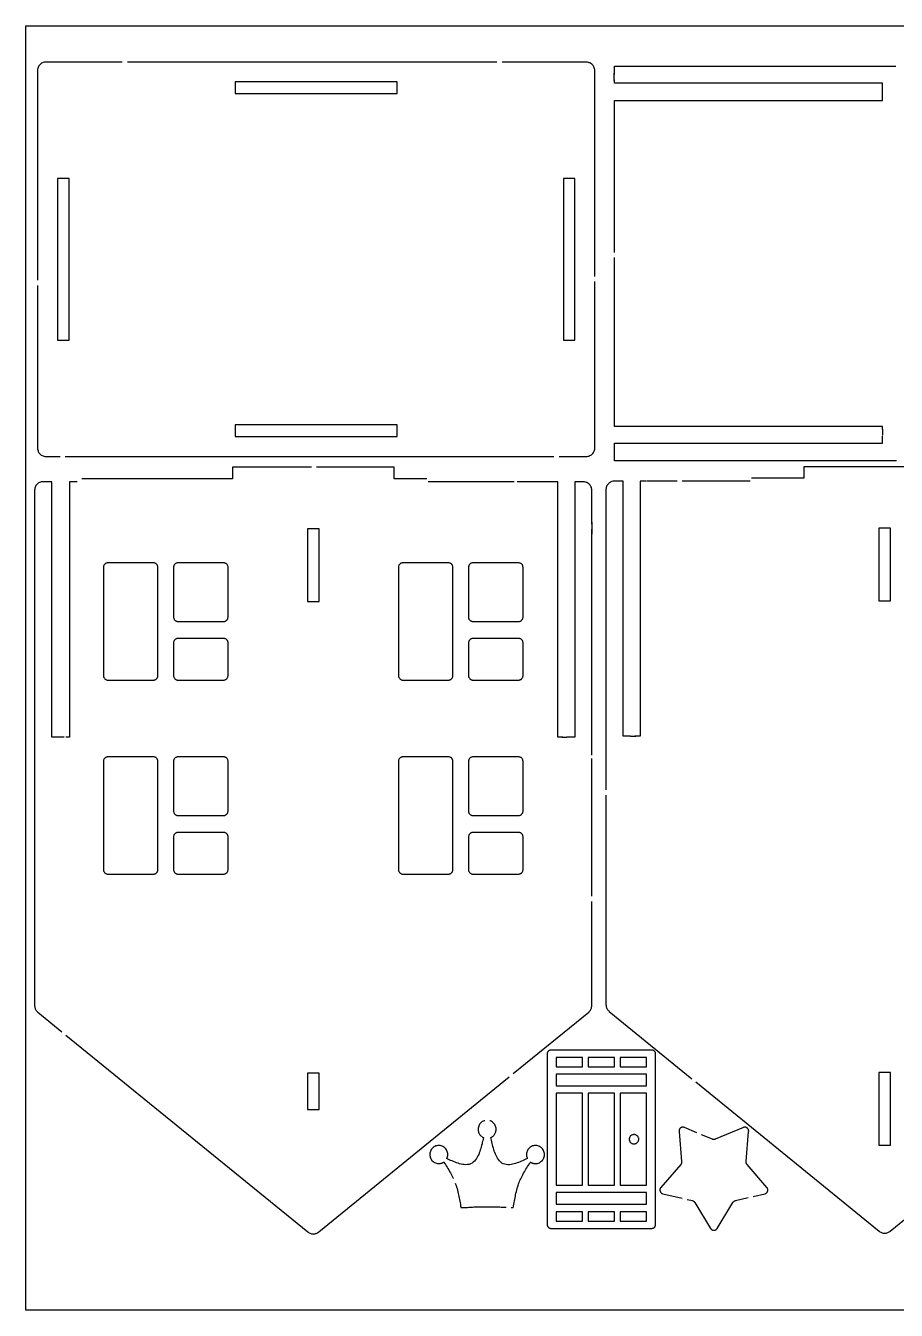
# Model space of a CAD drawing. Header units: millimetres. Extents: x 5 to 370, y 5 to 305.
# Drawn here: x 5 to 208.1, y 5 to 304.6 of the extents above; entities that cross this region are included whole.
import ezdxf

# ---------------------------------------------------------------- set-up
doc = ezdxf.new("R2010")
doc.units = ezdxf.units.MM
doc.layers.add('CUT', color=1, linetype='CONTINUOUS')

msp = doc.modelspace()

# ---------------------------------------------------------------- linework, layer by layer
at = {"layer": 'CUT'}
for points in [[(5, 5), (5, 304.6), (370.025, 304.6), (370.025, 5)], [(91.625, 288.775), (91.625, 291.475), (53.9, 291.475), (53.9, 288.775)], [(15.125, 268.975), (12.425, 268.975), (12.425, 231.25), (15.125, 231.25)], [(133.125, 231.25), (133.125, 268.975), (130.425, 268.975), (130.425, 231.25)], [(91.625, 211.475), (53.9, 211.475), (53.9, 208.775), (91.625, 208.775)], [(73.425, 170.325), (73.425, 187.275), (70.725, 187.275), (70.725, 170.325)], [(206.725, 170.5), (206.725, 187.425), (204.025, 187.425), (204.025, 170.5)], [(24.15, 179.3), (24.025, 179.3), (23.925, 179.275), (23.8, 179.25), (23.7, 179.225), (23.625, 179.15), (23.525, 179.1), (23.45, 179.025), (23.375, 178.95), (23.3, 178.875), (23.25, 178.775), (23.2, 178.675), (23.175, 178.575), (23.15, 178.45), (23.15, 178.35), (23.15, 178.3), (23.15, 153), (23.15, 152.9), (23.175, 152.775), (23.2, 152.675), (23.225, 152.575), (23.3, 152.475), (23.35, 152.4), (23.425, 152.3), (23.5, 152.225), (23.575, 152.175), (23.675, 152.125), (23.775, 152.075), (23.875, 152.025), (24, 152), (24.1, 152), (24.15, 152), (34.85, 152), (34.95, 152), (35.075, 152.025), (35.175, 152.05), (35.275, 152.1), (35.375, 152.15), (35.45, 152.2), (35.525, 152.275), (35.6, 152.35), (35.675, 152.45), (35.725, 152.55), (35.775, 152.65), (35.8, 152.75), (35.825, 152.85), (35.85, 152.975), (35.85, 153), (35.85, 178.3), (35.825, 178.425), (35.825, 178.525), (35.775, 178.65), (35.75, 178.75), (35.7, 178.825), (35.625, 178.925), (35.55, 179), (35.475, 179.075), (35.4, 179.15), (35.3, 179.2), (35.2, 179.25), (35.1, 179.275), (34.975, 179.3), (34.875, 179.3), (34.85, 179.3)], [(39.5, 178.3), (39.5, 166.65), (39.5, 166.55), (39.525, 166.425), (39.55, 166.325), (39.6, 166.225), (39.65, 166.125), (39.7, 166.05), (39.775, 165.95), (39.85, 165.875), (39.95, 165.825), (40.025, 165.775), (40.125, 165.725), (40.25, 165.7), (40.35, 165.675), (40.45, 165.65), (40.5, 165.65), (51.2, 165.65), (51.3, 165.675), (51.425, 165.675), (51.525, 165.7), (51.625, 165.75), (51.725, 165.8), (51.8, 165.875), (51.9, 165.95), (51.975, 166.025), (52.025, 166.1), (52.075, 166.2), (52.125, 166.3), (52.15, 166.4), (52.175, 166.5), (52.2, 166.625), (52.2, 166.65), (52.2, 178.3), (52.2, 178.425), (52.175, 178.525), (52.15, 178.65), (52.1, 178.75), (52.05, 178.825), (51.975, 178.925), (51.925, 179), (51.825, 179.075), (51.75, 179.15), (51.65, 179.2), (51.55, 179.25), (51.45, 179.275), (51.35, 179.3), (51.225, 179.3), (51.2, 179.3), (40.5, 179.3), (40.375, 179.3), (40.275, 179.275), (40.175, 179.25), (40.075, 179.225), (39.975, 179.15), (39.875, 179.1), (39.8, 179.025), (39.725, 178.95), (39.65, 178.875), (39.6, 178.775), (39.55, 178.675), (39.525, 178.575), (39.5, 178.45), (39.5, 178.35)], [(104.65, 153), (104.65, 178.3), (104.65, 178.425), (104.625, 178.525), (104.6, 178.65), (104.55, 178.75), (104.5, 178.825), (104.45, 178.925), (104.375, 179), (104.3, 179.075), (104.2, 179.15), (104.125, 179.2), (104.025, 179.25), (103.925, 179.275), (103.8, 179.3), (103.7, 179.3), (103.65, 179.3), (92.95, 179.3), (92.85, 179.3), (92.725, 179.275), (92.625, 179.25), (92.525, 179.225), (92.425, 179.15), (92.35, 179.1), (92.275, 179.025), (92.2, 178.95), (92.125, 178.875), (92.075, 178.775), (92.025, 178.675), (92, 178.575), (91.975, 178.45), (91.95, 178.35), (91.95, 178.3), (91.95, 153), (91.975, 152.9), (91.975, 152.775), (92.025, 152.675), (92.05, 152.575), (92.1, 152.475), (92.175, 152.4), (92.25, 152.3), (92.325, 152.225), (92.4, 152.175), (92.5, 152.125), (92.6, 152.075), (92.7, 152.025), (92.8, 152), (92.925, 152), (92.95, 152), (103.65, 152), (103.775, 152), (103.875, 152.025), (104, 152.05), (104.1, 152.1), (104.175, 152.15), (104.275, 152.2), (104.35, 152.275), (104.425, 152.35), (104.5, 152.45), (104.55, 152.55), (104.6, 152.65), (104.625, 152.75), (104.65, 152.85), (104.65, 152.975)], [(109.3, 165.65), (120.025, 165.65), (120.125, 165.675), (120.225, 165.675), (120.35, 165.7), (120.45, 165.75), (120.55, 165.8), (120.625, 165.875), (120.7, 165.95), (120.775, 166.025), (120.85, 166.1), (120.9, 166.2), (120.95, 166.3), (120.975, 166.4), (121, 166.5), (121.025, 166.625), (121.025, 166.65), (121.025, 178.3), (121, 178.425), (121, 178.525), (120.95, 178.65), (120.925, 178.75), (120.875, 178.825), (120.8, 178.925), (120.725, 179), (120.65, 179.075), (120.575, 179.15), (120.475, 179.2), (120.375, 179.25), (120.275, 179.275), (120.15, 179.3), (120.05, 179.3), (120.025, 179.3), (109.3, 179.3), (109.2, 179.3), (109.1, 179.275), (108.975, 179.25), (108.875, 179.225), (108.775, 179.15), (108.7, 179.1), (108.625, 179.025), (108.55, 178.95), (108.475, 178.875), (108.425, 178.775), (108.375, 178.675), (108.35, 178.575), (108.325, 178.45), (108.3, 178.35), (108.3, 178.3), (108.3, 166.65), (108.325, 166.55), (108.325, 166.425), (108.375, 166.325), (108.4, 166.225), (108.45, 166.125), (108.525, 166.05), (108.6, 165.95), (108.675, 165.875), (108.75, 165.825), (108.85, 165.775), (108.95, 165.725), (109.05, 165.7), (109.175, 165.675), (109.275, 165.65)], [(40.5, 161.675), (40.375, 161.675), (40.275, 161.65), (40.175, 161.625), (40.075, 161.6), (39.975, 161.525), (39.875, 161.475), (39.8, 161.4), (39.725, 161.325), (39.65, 161.25), (39.6, 161.15), (39.55, 161.05), (39.525, 160.95), (39.5, 160.825), (39.5, 160.725), (39.5, 160.675), (39.5, 153), (39.5, 152.9), (39.525, 152.775), (39.55, 152.675), (39.6, 152.575), (39.65, 152.475), (39.7, 152.4), (39.775, 152.3), (39.85, 152.225), (39.95, 152.175), (40.025, 152.125), (40.125, 152.075), (40.25, 152.025), (40.35, 152), (40.45, 152), (40.5, 152), (51.2, 152), (51.3, 152), (51.425, 152.025), (51.525, 152.05), (51.625, 152.1), (51.725, 152.15), (51.8, 152.2), (51.9, 152.275), (51.975, 152.35), (52.025, 152.45), (52.075, 152.55), (52.125, 152.65), (52.15, 152.75), (52.175, 152.85), (52.2, 152.975), (52.2, 153), (52.2, 160.675), (52.2, 160.8), (52.175, 160.9), (52.15, 161.025), (52.1, 161.125), (52.05, 161.2), (51.975, 161.3), (51.925, 161.375), (51.825, 161.45), (51.75, 161.525), (51.65, 161.575), (51.55, 161.625), (51.45, 161.65), (51.35, 161.675), (51.225, 161.675), (51.2, 161.675)], [(109.3, 152), (120.025, 152), (120.125, 152), (120.225, 152.025), (120.35, 152.05), (120.45, 152.1), (120.55, 152.15), (120.625, 152.2), (120.7, 152.275), (120.775, 152.35), (120.85, 152.45), (120.9, 152.55), (120.95, 152.65), (120.975, 152.75), (121, 152.85), (121.025, 152.975), (121.025, 153), (121.025, 160.675), (121, 160.8), (121, 160.9), (120.95, 161.025), (120.925, 161.125), (120.875, 161.2), (120.8, 161.3), (120.725, 161.375), (120.65, 161.45), (120.575, 161.525), (120.475, 161.575), (120.375, 161.625), (120.275, 161.65), (120.15, 161.675), (120.05, 161.675), (120.025, 161.675), (109.3, 161.675), (109.2, 161.675), (109.1, 161.65), (108.975, 161.625), (108.875, 161.6), (108.775, 161.525), (108.7, 161.475), (108.625, 161.4), (108.55, 161.325), (108.475, 161.25), (108.425, 161.15), (108.375, 161.05), (108.35, 160.95), (108.325, 160.825), (108.3, 160.725), (108.3, 160.675), (108.3, 153), (108.325, 152.9), (108.325, 152.775), (108.375, 152.675), (108.4, 152.575), (108.45, 152.475), (108.525, 152.4), (108.6, 152.3), (108.675, 152.225), (108.75, 152.175), (108.85, 152.125), (108.95, 152.075), (109.05, 152.025), (109.175, 152), (109.275, 152)], [(35.85, 133.05), (35.825, 133.175), (35.825, 133.275), (35.775, 133.4), (35.75, 133.5), (35.7, 133.575), (35.625, 133.675), (35.55, 133.75), (35.475, 133.825), (35.4, 133.9), (35.3, 133.95), (35.2, 134), (35.1, 134.025), (34.975, 134.05), (34.875, 134.05), (34.85, 134.05), (24.15, 134.05), (24.025, 134.05), (23.925, 134.025), (23.8, 134), (23.7, 133.95), (23.625, 133.9), (23.525, 133.85), (23.45, 133.775), (23.375, 133.7), (23.3, 133.6), (23.25, 133.525), (23.2, 133.425), (23.175, 133.325), (23.15, 133.2), (23.15, 133.1), (23.15, 133.05), (23.15, 107.75), (23.15, 107.625), (23.175, 107.525), (23.2, 107.425), (23.225, 107.325), (23.3, 107.225), (23.35, 107.125), (23.425, 107.05), (23.5, 106.975), (23.575, 106.925), (23.675, 106.85), (23.775, 106.825), (23.875, 106.775), (24, 106.75), (24.1, 106.75), (24.15, 106.75), (34.85, 106.75), (34.95, 106.75), (35.075, 106.775), (35.175, 106.8), (35.275, 106.85), (35.375, 106.9), (35.45, 106.95), (35.525, 107.025), (35.6, 107.1), (35.675, 107.2), (35.725, 107.3), (35.775, 107.4), (35.8, 107.5), (35.825, 107.6), (35.85, 107.725), (35.85, 107.75)], [(40.5, 134.05), (40.375, 134.05), (40.275, 134.025), (40.175, 134), (40.075, 133.95), (39.975, 133.9), (39.875, 133.85), (39.8, 133.775), (39.725, 133.7), (39.65, 133.6), (39.6, 133.525), (39.55, 133.425), (39.525, 133.325), (39.5, 133.2), (39.5, 133.1), (39.5, 133.05), (39.5, 121.4), (39.5, 121.3), (39.525, 121.175), (39.55, 121.075), (39.6, 120.975), (39.65, 120.875), (39.7, 120.8), (39.775, 120.7), (39.85, 120.625), (39.95, 120.575), (40.025, 120.525), (40.125, 120.475), (40.25, 120.425), (40.35, 120.425), (40.45, 120.4), (40.5, 120.4), (51.2, 120.4), (51.3, 120.4), (51.425, 120.425), (51.525, 120.45), (51.625, 120.5), (51.725, 120.55), (51.8, 120.625), (51.9, 120.675), (51.975, 120.775), (52.025, 120.85), (52.075, 120.95), (52.125, 121.05), (52.15, 121.15), (52.175, 121.25), (52.2, 121.375), (52.2, 121.4), (52.2, 133.05), (52.2, 133.175), (52.175, 133.275), (52.15, 133.4), (52.1, 133.5), (52.05, 133.575), (51.975, 133.675), (51.925, 133.75), (51.825, 133.825), (51.75, 133.9), (51.65, 133.95), (51.55, 134), (51.45, 134.025), (51.35, 134.05), (51.225, 134.05), (51.2, 134.05)], [(91.95, 107.75), (91.975, 107.625), (91.975, 107.525), (92.025, 107.425), (92.05, 107.325), (92.1, 107.225), (92.175, 107.125), (92.25, 107.05), (92.325, 106.975), (92.4, 106.925), (92.5, 106.85), (92.6, 106.825), (92.7, 106.775), (92.8, 106.75), (92.925, 106.75), (92.95, 106.75), (103.65, 106.75), (103.775, 106.75), (103.875, 106.775), (104, 106.8), (104.1, 106.85), (104.175, 106.9), (104.275, 106.95), (104.35, 107.025), (104.425, 107.1), (104.5, 107.2), (104.55, 107.3), (104.6, 107.4), (104.625, 107.5), (104.65, 107.6), (104.65, 107.725), (104.65, 107.75), (104.65, 133.05), (104.65, 133.175), (104.625, 133.275), (104.6, 133.4), (104.55, 133.5), (104.5, 133.575), (104.45, 133.675), (104.375, 133.75), (104.3, 133.825), (104.2, 133.9), (104.125, 133.95), (104.025, 134), (103.925, 134.025), (103.8, 134.05), (103.7, 134.05), (103.65, 134.05), (92.95, 134.05), (92.85, 134.05), (92.725, 134.025), (92.625, 134), (92.525, 133.95), (92.425, 133.9), (92.35, 133.85), (92.275, 133.775), (92.2, 133.7), (92.125, 133.6), (92.075, 133.525), (92.025, 133.425), (92, 133.325), (91.975, 133.2), (91.95, 133.1), (91.95, 133.05)], [(109.3, 120.4), (120.025, 120.4), (120.125, 120.4), (120.225, 120.425), (120.35, 120.45), (120.45, 120.5), (120.55, 120.55), (120.625, 120.625), (120.7, 120.675), (120.775, 120.775), (120.85, 120.85), (120.9, 120.95), (120.95, 121.05), (120.975, 121.15), (121, 121.25), (121.025, 121.375), (121.025, 121.4), (121.025, 133.05), (121, 133.175), (121, 133.275), (120.95, 133.4), (120.925, 133.5), (120.875, 133.575), (120.8, 133.675), (120.725, 133.75), (120.65, 133.825), (120.575, 133.9), (120.475, 133.95), (120.375, 134), (120.275, 134.025), (120.15, 134.05), (120.05, 134.05), (120.025, 134.05), (109.3, 134.05), (109.2, 134.05), (109.1, 134.025), (108.975, 134), (108.875, 133.95), (108.775, 133.9), (108.7, 133.85), (108.625, 133.775), (108.55, 133.7), (108.475, 133.6), (108.425, 133.525), (108.375, 133.425), (108.35, 133.325), (108.325, 133.2), (108.3, 133.1), (108.3, 133.05), (108.3, 121.4), (108.325, 121.3), (108.325, 121.175), (108.375, 121.075), (108.4, 120.975), (108.45, 120.875), (108.525, 120.8), (108.6, 120.7), (108.675, 120.625), (108.75, 120.575), (108.85, 120.525), (108.95, 120.475), (109.05, 120.425), (109.175, 120.425), (109.275, 120.4)], [(40.5, 116.425), (40.375, 116.425), (40.275, 116.4), (40.175, 116.375), (40.075, 116.325), (39.975, 116.275), (39.875, 116.225), (39.8, 116.15), (39.725, 116.075), (39.65, 115.975), (39.6, 115.9), (39.55, 115.8), (39.525, 115.7), (39.5, 115.575), (39.5, 115.475), (39.5, 115.425), (39.5, 107.75), (39.5, 107.625), (39.525, 107.525), (39.55, 107.425), (39.6, 107.325), (39.65, 107.225), (39.7, 107.125), (39.775, 107.05), (39.85, 106.975), (39.95, 106.925), (40.025, 106.85), (40.125, 106.825), (40.25, 106.775), (40.35, 106.75), (40.45, 106.75), (40.5, 106.75), (51.2, 106.75), (51.3, 106.75), (51.425, 106.775), (51.525, 106.8), (51.625, 106.85), (51.725, 106.9), (51.8, 106.95), (51.9, 107.025), (51.975, 107.1), (52.025, 107.2), (52.075, 107.3), (52.125, 107.4), (52.15, 107.5), (52.175, 107.6), (52.2, 107.725), (52.2, 107.75), (52.2, 115.425), (52.2, 115.55), (52.175, 115.65), (52.15, 115.775), (52.1, 115.875), (52.05, 115.95), (51.975, 116.05), (51.925, 116.125), (51.825, 116.2), (51.75, 116.275), (51.65, 116.325), (51.55, 116.375), (51.45, 116.4), (51.35, 116.425), (51.225, 116.425), (51.2, 116.425)], [(108.3, 107.75), (108.325, 107.625), (108.325, 107.525), (108.375, 107.425), (108.4, 107.325), (108.45, 107.225), (108.525, 107.125), (108.6, 107.05), (108.675, 106.975), (108.75, 106.925), (108.85, 106.85), (108.95, 106.825), (109.05, 106.775), (109.175, 106.75), (109.275, 106.75), (109.3, 106.75), (120.025, 106.75), (120.125, 106.75), (120.225, 106.775), (120.35, 106.8), (120.45, 106.85), (120.55, 106.9), (120.625, 106.95), (120.7, 107.025), (120.775, 107.1), (120.85, 107.2), (120.9, 107.3), (120.95, 107.4), (120.975, 107.5), (121, 107.6), (121.025, 107.725), (121.025, 107.75), (121.025, 115.425), (121, 115.55), (121, 115.65), (120.95, 115.775), (120.925, 115.875), (120.875, 115.95), (120.8, 116.05), (120.725, 116.125), (120.65, 116.2), (120.575, 116.275), (120.475, 116.325), (120.375, 116.375), (120.275, 116.4), (120.15, 116.425), (120.05, 116.425), (120.025, 116.425), (109.3, 116.425), (109.2, 116.425), (109.1, 116.4), (108.975, 116.375), (108.875, 116.325), (108.775, 116.275), (108.7, 116.225), (108.625, 116.15), (108.55, 116.075), (108.475, 115.975), (108.425, 115.9), (108.375, 115.8), (108.35, 115.7), (108.325, 115.575), (108.3, 115.475), (108.3, 115.425)], [(127.55, 65.7), (127.45, 65.7), (127.35, 65.675), (127.25, 65.65), (127.15, 65.625), (127.075, 65.575), (127, 65.525), (126.925, 65.45), (126.85, 65.375), (126.8, 65.3), (126.75, 65.225), (126.7, 65.125), (126.675, 65.025), (126.65, 64.95), (126.65, 64.825), (126.65, 64.8), (126.65, 25), (126.65, 24.9), (126.675, 24.8), (126.7, 24.7), (126.725, 24.6), (126.775, 24.525), (126.85, 24.45), (126.9, 24.375), (126.975, 24.3), (127.05, 24.25), (127.125, 24.2), (127.225, 24.15), (127.325, 24.125), (127.425, 24.1), (127.525, 24.1), (127.55, 24.1), (151.05, 24.1), (151.15, 24.1), (151.25, 24.125), (151.35, 24.15), (151.425, 24.175), (151.525, 24.225), (151.6, 24.275), (151.675, 24.35), (151.75, 24.425), (151.8, 24.5), (151.85, 24.575), (151.875, 24.675), (151.925, 24.75), (151.925, 24.85), (151.95, 24.95), (151.95, 25), (151.95, 64.8), (151.95, 64.9), (151.925, 65), (151.9, 65.1), (151.85, 65.2), (151.8, 65.275), (151.75, 65.35), (151.7, 65.425), (151.625, 65.5), (151.55, 65.55), (151.45, 65.6), (151.375, 65.65), (151.275, 65.675), (151.175, 65.7), (151.075, 65.7), (151.05, 65.7)], [(134.9, 61.8), (134.9, 63.975), (128.75, 63.975), (128.75, 61.8)], [(142.375, 61.8), (142.375, 63.975), (136.225, 63.975), (136.225, 61.8)], [(149.85, 61.8), (149.85, 63.975), (143.7, 63.975), (143.7, 61.8)], [(73.425, 60.275), (70.725, 60.275), (70.725, 51.8), (73.425, 51.8)], [(149.85, 57.362), (149.85, 60.063), (128.75, 60.063), (128.75, 57.362)], [(206.725, 43.5), (206.725, 60.425), (204.025, 60.425), (204.025, 43.5)], [(128.75, 34.175), (134.9, 34.175), (134.9, 55.625), (128.75, 55.625)], [(136.225, 34.175), (142.375, 34.175), (142.375, 55.625), (136.225, 55.625)], [(149.85, 34.175), (149.85, 55.625), (143.7, 55.625), (143.7, 34.175)], [(146.9, 43.825), (147.025, 43.825), (147.15, 43.85), (147.275, 43.875), (147.375, 43.925), (147.5, 43.975), (147.6, 44.05), (147.675, 44.125), (147.75, 44.2), (147.825, 44.3), (147.9, 44.4), (147.95, 44.5), (147.975, 44.625), (148, 44.75), (148.025, 44.875), (148.025, 44.9), (148, 45.025), (148, 45.15), (147.95, 45.25), (147.9, 45.375), (147.85, 45.475), (147.775, 45.575), (147.7, 45.65), (147.625, 45.725), (147.525, 45.8), (147.425, 45.875), (147.3, 45.925), (147.2, 45.95), (147.075, 45.975), (146.95, 45.975), (146.9, 45.975), (146.775, 45.975), (146.65, 45.95), (146.55, 45.925), (146.425, 45.875), (146.325, 45.825), (146.225, 45.75), (146.125, 45.675), (146.05, 45.6), (145.975, 45.5), (145.925, 45.4), (145.875, 45.3), (145.825, 45.175), (145.8, 45.05), (145.8, 44.925), (145.8, 44.9), (145.8, 44.775), (145.825, 44.65), (145.85, 44.55), (145.9, 44.425), (145.95, 44.325), (146.025, 44.225), (146.1, 44.15), (146.2, 44.075), (146.3, 44), (146.4, 43.925), (146.5, 43.875), (146.625, 43.85), (146.75, 43.825), (146.875, 43.825)], [(128.75, 29.737), (149.85, 29.737), (149.85, 32.437), (128.75, 32.437)], [(128.75, 25.825), (134.9, 25.825), (134.9, 28), (128.75, 28)], [(136.225, 28), (136.225, 25.825), (142.375, 25.825), (142.375, 28)], [(143.7, 28), (143.7, 25.825), (149.85, 25.825), (149.85, 28)]]:
    msp.add_lwpolyline(points, close=True, dxfattribs=at)
for points in [[(27.525, 296.125), (9.775, 296.125), (9.55, 296.1), (9.325, 296.075), (9.1, 296), (8.9, 295.925), (8.725, 295.825), (8.525, 295.7), (8.375, 295.55), (8.225, 295.4), (8.1, 295.225), (7.975, 295.05), (7.9, 294.85), (7.825, 294.625), (7.775, 294.425), (7.775, 294.175), (7.775, 294.125), (7.775, 245.225)], [(114.925, 296.125), (28.725, 296.125)], [(137.775, 246.125), (137.775, 294.125), (137.75, 294.35), (137.7, 294.575), (137.65, 294.775), (137.575, 294.975), (137.475, 295.175), (137.35, 295.35), (137.2, 295.5), (137.05, 295.65), (136.875, 295.775), (136.675, 295.9), (136.475, 295.975), (136.275, 296.05), (136.05, 296.1), (135.825, 296.125), (135.775, 296.125), (116.125, 296.125)], [(142.325, 293.15), (142.325, 295.15), (142.675, 295.15), (143.05, 295.15), (143.4, 295.15), (143.775, 295.15), (144.15, 295.15), (144.5, 295.15), (144.875, 295.15), (145.225, 295.15), (145.6, 295.15), (145.975, 295.15), (146.325, 295.15), (146.7, 295.15), (147.075, 295.15), (147.425, 295.15), (147.8, 295.15), (148.15, 295.15), (148.525, 295.15), (148.9, 295.15), (149.25, 295.15), (149.625, 295.15), (149.975, 295.15), (150.35, 295.15), (150.725, 295.15), (151.075, 295.15), (151.45, 295.15), (151.825, 295.15), (152.175, 295.15), (152.55, 295.15), (152.9, 295.15), (153.275, 295.15), (153.65, 295.15), (154, 295.15), (154.375, 295.15), (154.75, 295.15), (155.1, 295.15), (155.475, 295.15), (155.85, 295.15), (156.2, 295.15), (156.575, 295.15), (156.925, 295.15), (157.3, 295.15), (157.675, 295.15), (158.025, 295.15), (158.4, 295.15), (158.775, 295.15), (159.125, 295.15), (159.5, 295.15), (159.875, 295.15), (160.225, 295.15), (160.6, 295.15), (160.975, 295.15), (161.325, 295.15), (161.7, 295.15), (162.075, 295.15), (162.425, 295.15), (162.8, 295.15), (163.15, 295.15), (163.525, 295.15), (163.9, 295.15), (164.25, 295.15), (164.625, 295.15), (165, 295.15), (165.35, 295.15), (165.725, 295.15), (166.1, 295.15), (166.45, 295.15), (166.825, 295.15), (167.2, 295.15), (167.55, 295.15), (167.925, 295.15), (168.3, 295.15), (168.65, 295.15), (169.025, 295.15), (169.4, 295.15), (169.75, 295.15), (170.125, 295.15), (170.5, 295.15), (170.85, 295.15), (171.225, 295.15), (171.6, 295.15), (171.95, 295.15), (172.325, 295.15), (172.7, 295.15), (173.05, 295.15), (173.425, 295.15), (173.8, 295.15), (174.15, 295.15), (174.525, 295.15), (174.875, 295.15), (175.25, 295.15), (175.625, 295.15), (175.975, 295.15), (176.35, 295.15), (176.725, 295.15), (177.075, 295.15), (177.45, 295.15), (177.825, 295.15), (178.175, 295.15), (178.55, 295.15), (178.925, 295.15), (179.275, 295.15), (179.65, 295.15), (180.025, 295.15), (180.375, 295.15), (180.75, 295.15), (181.1, 295.15), (181.475, 295.15), (181.85, 295.15), (182.2, 295.15), (182.575, 295.15), (182.95, 295.15), (183.3, 295.15), (183.675, 295.15), (184.05, 295.15), (184.4, 295.15), (184.775, 295.15), (185.125, 295.15), (185.5, 295.15), (185.875, 295.15), (186.225, 295.15), (186.6, 295.15), (186.975, 295.15), (187.325, 295.15), (187.7, 295.15), (188.075, 295.15), (188.425, 295.15), (188.8, 295.15), (189.15, 295.15), (189.525, 295.15), (189.9, 295.15), (190.25, 295.15), (190.625, 295.15), (190.975, 295.15), (191.35, 295.15), (191.725, 295.15), (192.075, 295.15), (192.45, 295.15), (192.8, 295.15), (193.175, 295.15), (193.55, 295.15), (193.9, 295.15), (194.275, 295.15), (194.625, 295.15), (195, 295.15), (195.375, 295.15), (195.725, 295.15), (196.1, 295.15), (196.45, 295.15), (196.825, 295.15), (197.175, 295.15), (197.55, 295.15), (197.925, 295.15), (198.275, 295.15), (198.65, 295.15), (199, 295.15), (199.375, 295.15), (199.725, 295.15), (200.1, 295.15), (200.475, 295.15), (200.825, 295.15), (201.2, 295.15), (201.55, 295.15), (201.925, 295.15), (202.275, 295.15), (202.65, 295.15), (203, 295.15), (203.375, 295.15), (203.725, 295.15), (204.1, 295.15), (204.475, 295.15), (204.825, 295.15), (205.2, 295.15), (205.55, 295.15), (205.925, 295.15), (206.275, 295.15), (206.65, 295.15), (207, 295.15), (207.375, 295.15), (207.725, 295.15), (207.95, 295.15)], [(142.3, 291.8), (142.3, 293.55)], [(204.9, 289.313), (204.9, 291.174), (142.325, 291.174), (142.325, 292.012)], [(142.325, 251.725), (142.325, 287.15), (204.9, 287.15), (204.9, 288.175)], [(204.9, 288.1), (204.9, 289.525)], [(204.9, 210.45), (204.9, 211.15), (142.325, 211.15), (142.325, 250.525)], [(7.775, 244.025), (7.775, 206.125), (7.775, 205.9), (7.825, 205.675), (7.875, 205.475), (7.95, 205.25), (8.05, 205.075), (8.175, 204.9), (8.325, 204.725), (8.475, 204.575), (8.65, 204.45), (8.85, 204.35), (9.05, 204.25), (9.25, 204.175), (9.475, 204.15), (9.7, 204.125), (9.775, 204.125), (13.025, 204.125)], [(129.425, 204.125), (135.775, 204.125), (136, 204.125), (136.2, 204.175), (136.425, 204.225), (136.625, 204.325), (136.8, 204.425), (137, 204.55), (137.15, 204.675), (137.3, 204.85), (137.425, 205.025), (137.55, 205.2), (137.625, 205.4), (137.7, 205.6), (137.75, 205.825), (137.75, 206.05), (137.775, 206.125), (137.775, 244.925)], [(204.9, 210.525), (204.9, 209.1)], [(142.325, 206.225), (142.325, 207.232), (204.9, 207.232), (204.9, 208.925)], [(14.225, 204.125), (128.225, 204.125)], [(142.325, 204.6), (142.325, 206.15)], [(208.175, 203.15), (207.825, 203.15), (207.45, 203.15), (207.1, 203.15), (206.725, 203.15), (206.375, 203.15), (206, 203.15), (205.65, 203.15), (205.275, 203.15), (204.925, 203.15), (204.55, 203.15), (204.2, 203.15), (203.825, 203.15), (203.475, 203.15), (203.1, 203.15), (202.75, 203.15), (202.375, 203.15), (202.025, 203.15), (201.65, 203.15), (201.275, 203.15), (200.925, 203.15), (200.55, 203.15), (200.2, 203.15), (199.825, 203.15), (199.475, 203.15), (199.1, 203.15), (198.75, 203.15), (198.375, 203.15), (198, 203.15), (197.65, 203.15), (197.275, 203.15), (196.925, 203.15), (196.55, 203.15), (196.175, 203.15), (195.825, 203.15), (195.45, 203.15), (195.1, 203.15), (194.725, 203.15), (194.375, 203.15), (194, 203.15), (193.625, 203.15), (193.275, 203.15), (192.9, 203.15), (192.55, 203.15), (192.175, 203.15), (191.8, 203.15), (191.45, 203.15), (191.075, 203.15), (190.725, 203.15), (190.35, 203.15), (189.975, 203.15), (189.625, 203.15), (189.25, 203.15), (188.875, 203.15), (188.525, 203.15), (188.15, 203.15), (187.8, 203.15), (187.425, 203.15), (187.05, 203.15), (186.7, 203.15), (186.325, 203.15), (185.975, 203.15), (185.6, 203.15), (185.225, 203.15), (184.875, 203.15), (184.5, 203.15), (184.125, 203.15), (183.775, 203.15), (183.4, 203.15), (183.025, 203.15), (182.675, 203.15), (182.3, 203.15), (181.95, 203.15), (181.575, 203.15), (181.2, 203.15), (180.85, 203.15), (180.475, 203.15), (180.1, 203.15), (179.75, 203.15), (179.375, 203.15), (179, 203.15), (178.65, 203.15), (178.275, 203.15), (177.9, 203.15), (177.55, 203.15), (177.175, 203.15), (176.825, 203.15), (176.45, 203.15), (176.075, 203.15), (175.725, 203.15), (175.35, 203.15), (174.975, 203.15), (174.625, 203.15), (174.25, 203.15), (173.875, 203.15), (173.525, 203.15), (173.15, 203.15), (172.775, 203.15), (172.425, 203.15), (172.05, 203.15), (171.675, 203.15), (171.325, 203.15), (170.95, 203.15), (170.575, 203.15), (170.225, 203.15), (169.85, 203.15), (169.475, 203.15), (169.125, 203.15), (168.75, 203.15), (168.375, 203.15), (168.025, 203.15), (167.65, 203.15), (167.275, 203.15), (166.925, 203.15), (166.55, 203.15), (166.175, 203.15), (165.825, 203.15), (165.45, 203.15), (165.1, 203.15), (164.725, 203.15), (164.35, 203.15), (164, 203.15), (163.625, 203.15), (163.25, 203.15), (162.9, 203.15), (162.525, 203.15), (162.15, 203.15), (161.8, 203.15), (161.425, 203.15), (161.05, 203.15), (160.7, 203.15), (160.325, 203.15), (159.95, 203.15), (159.6, 203.15), (159.225, 203.15), (158.85, 203.15), (158.5, 203.15), (158.125, 203.15), (157.75, 203.15), (157.4, 203.15), (157.025, 203.15), (156.675, 203.15), (156.3, 203.15), (155.925, 203.15), (155.575, 203.15), (155.2, 203.15), (154.825, 203.15), (154.475, 203.15), (154.1, 203.15), (153.725, 203.15), (153.375, 203.15), (153, 203.15), (152.65, 203.15), (152.275, 203.15), (151.9, 203.15), (151.55, 203.15), (151.175, 203.15), (150.8, 203.15), (150.45, 203.15), (150.075, 203.15), (149.725, 203.15), (149.35, 203.15), (148.975, 203.15), (148.625, 203.15), (148.25, 203.15), (147.875, 203.15), (147.525, 203.15), (147.15, 203.15), (146.8, 203.15), (146.425, 203.15), (146.05, 203.15), (145.7, 203.15), (145.325, 203.15), (144.975, 203.15), (144.6, 203.15), (144.225, 203.15), (143.875, 203.15), (143.5, 203.15), (143.15, 203.15), (142.775, 203.15), (142.4, 203.15), (142.325, 203.15), (142.325, 204.7)], [(71.675, 201.6), (53.225, 201.6), (53.225, 198.9), (18.1, 198.9)], [(98.6, 198.9), (90.95, 198.9), (90.95, 201.6), (72.875, 201.6)], [(245.275, 199.05), (224.25, 199.05), (224.25, 201.75), (186.525, 201.75), (186.525, 199.05), (174.3, 199.05)], [(12.725, 138.7), (11.075, 138.7), (11.075, 198.25), (9.075, 198.25), (8.85, 198.225), (8.625, 198.2), (8.425, 198.125), (8.225, 198.05), (8.025, 197.95), (7.85, 197.825), (7.675, 197.675), (7.55, 197.525), (7.4, 197.35), (7.3, 197.15), (7.2, 196.95), (7.15, 196.75), (7.1, 196.525), (7.075, 196.3), (7.075, 196.25), (7.075, 188.975)], [(17.037, 198.25), (15.218, 198.25), (15.218, 138.7), (14.338, 138.7)], [(118.975, 198.25), (98.9, 198.25)], [(127.525, 198.25), (119.675, 198.25)], [(130.287, 138.7), (129.104, 138.7), (129.104, 198.25), (127.588, 198.25)], [(137.075, 188.375), (137.075, 196.25), (137.075, 196.475), (137.025, 196.675), (136.975, 196.9), (136.875, 197.1), (136.775, 197.3), (136.65, 197.475), (136.525, 197.625), (136.35, 197.775), (136.175, 197.9), (136, 198.025), (135.8, 198.1), (135.575, 198.175), (135.375, 198.225), (135.15, 198.25), (135.075, 198.25), (133.075, 198.25), (133.075, 138.7), (131.25, 138.7)], [(146.075, 138.875), (144.375, 138.875), (144.375, 198.4), (142.375, 198.4), (142.15, 198.4), (141.95, 198.35), (141.725, 198.3), (141.525, 198.225), (141.325, 198.1), (141.15, 197.975), (141, 197.85), (140.85, 197.675), (140.725, 197.5), (140.6, 197.325), (140.525, 197.125), (140.45, 196.925), (140.4, 196.7), (140.375, 196.475), (140.375, 196.4), (140.375, 126.375)], [(149.838, 198.4), (148.362, 198.4), (148.362, 138.875), (147.137, 138.875)], [(156.975, 198.4), (150, 198.4)], [(174, 198.4), (158.175, 198.4)], [(7.075, 189.575), (7.075, 186.45)], [(137.075, 188.775), (137.075, 186)], [(7.075, 187.775), (7.075, 76.1), (7.075, 75.975), (7.1, 75.85), (7.1, 75.725), (7.125, 75.6), (7.175, 75.5), (7.2, 75.375), (7.25, 75.275), (7.3, 75.15), (7.375, 75.05), (7.45, 74.95), (7.525, 74.85), (7.6, 74.75), (7.7, 74.675), (7.775, 74.575), (7.825, 74.55), (13.45, 69.975)], [(137.075, 134.5), (137.075, 187.175)], [(13.975, 138.7), (12.55, 138.7)], [(130.05, 138.7), (131.25, 138.7)], [(146.075, 138.875), (147.325, 138.875)], [(137.075, 101.575), (137.075, 133.7)], [(140.375, 125.175), (140.375, 76.275), (140.4, 76.15), (140.4, 76.025), (140.425, 75.9), (140.45, 75.775), (140.475, 75.65), (140.525, 75.55), (140.575, 75.425), (140.625, 75.325), (140.675, 75.225), (140.75, 75.125), (140.825, 75.025), (140.9, 74.925), (141, 74.825), (141.1, 74.75), (141.125, 74.725), (160.425, 59)], [(118.725, 60.2), (136.35, 74.55), (136.425, 74.65), (136.525, 74.725), (136.6, 74.825), (136.7, 74.925), (136.75, 75.025), (136.825, 75.125), (136.875, 75.225), (136.925, 75.35), (136.975, 75.45), (137, 75.575), (137.025, 75.7), (137.05, 75.825), (137.075, 75.95), (137.075, 76.075), (137.075, 76.1), (137.075, 100.375)], [(14.375, 69.2), (70.825, 23.275), (70.975, 23.15), (71.15, 23.05), (71.325, 22.975), (71.5, 22.9), (71.675, 22.85), (71.85, 22.825), (72.05, 22.825), (72.225, 22.825), (72.425, 22.85), (72.6, 22.875), (72.775, 22.95), (72.95, 23.025), (73.125, 23.125), (73.3, 23.225), (73.35, 23.275), (117.775, 59.45)], [(161.35, 58.25), (204.125, 23.425), (204.275, 23.325), (204.45, 23.225), (204.625, 23.125), (204.8, 23.075), (204.975, 23.025), (205.175, 23), (205.35, 22.975), (205.55, 23), (205.725, 23), (205.925, 23.05), (206.1, 23.125), (206.275, 23.2), (206.45, 23.275), (206.6, 23.4), (206.65, 23.425), (256.6, 64.1)], [(112.125, 49.225), (111.95, 49.175), (111.725, 49.1), (111.525, 49), (111.35, 48.85), (111.175, 48.725), (111.025, 48.55), (110.875, 48.375), (110.775, 48.175), (110.675, 47.95), (110.6, 47.75), (110.55, 47.5), (110.525, 47.275), (110.525, 47.2), (110.55, 47.025), (110.575, 46.85), (110.6, 46.675), (110.65, 46.525), (110.7, 46.35), (110.775, 46.2), (110.875, 46.075), (110.95, 45.925), (111.075, 45.8), (111.175, 45.675), (111.3, 45.575), (111.45, 45.475), (111.575, 45.375), (111.725, 45.3), (111.775, 45.275), (111.7, 44.925), (111.625, 44.55), (111.525, 44.2), (111.45, 43.825), (111.35, 43.475), (111.25, 43.125), (111.15, 42.775), (111.05, 42.425), (110.925, 42.075), (110.8, 41.725), (110.675, 41.375), (110.5, 41.025), (110.35, 40.7), (110.15, 40.375), (109.95, 40.075), (109.7, 39.775), (109.425, 39.525), (109.125, 39.325), (108.8, 39.15), (108.45, 39.025), (108.075, 38.975), (107.7, 38.95), (107.325, 38.975), (106.95, 39.025), (106.6, 39.1), (106.225, 39.175), (105.875, 39.3), (105.525, 39.425), (105.175, 39.55), (104.825, 39.675), (104.475, 39.825), (104.125, 39.975), (103.8, 40.125), (103.45, 40.275), (103.25, 40.375), (103.275, 40.45), (103.3, 40.5), (103.325, 40.575), (103.35, 40.625), (103.375, 40.7), (103.4, 40.75), (103.4, 40.825), (103.425, 40.9), (103.425, 40.95), (103.45, 41.025), (103.45, 41.1), (103.475, 41.175), (103.475, 41.225), (103.475, 41.3), (103.475, 41.325), (103.45, 41.575), (103.425, 41.8), (103.35, 42.025), (103.275, 42.225), (103.15, 42.425), (103.025, 42.625), (102.875, 42.8), (102.7, 42.95), (102.525, 43.075), (102.325, 43.2), (102.125, 43.3), (101.9, 43.35), (101.675, 43.4), (101.425, 43.425), (101.375, 43.425), (101.125, 43.425), (100.9, 43.375), (100.675, 43.325), (100.45, 43.225), (100.25, 43.125), (100.075, 42.975), (99.9, 42.85), (99.75, 42.675), (99.625, 42.5), (99.5, 42.3), (99.4, 42.075), (99.325, 41.875), (99.275, 41.625), (99.275, 41.4), (99.275, 41.325), (99.275, 41.1), (99.325, 40.85), (99.375, 40.625), (99.475, 40.425), (99.575, 40.225), (99.7, 40.025), (99.85, 39.875), (100.025, 39.7), (100.2, 39.575), (100.4, 39.45), (100.6, 39.375), (100.825, 39.3), (101.05, 39.25), (101.3, 39.225), (101.375, 39.225), (101.45, 39.225), (101.55, 39.225), (101.625, 39.25), (101.725, 39.25), (101.8, 39.275), (101.9, 39.3), (101.975, 39.3), (102.05, 39.35), (102.125, 39.375), (102.225, 39.4), (102.3, 39.425), (102.375, 39.475), (102.45, 39.525), (102.5, 39.55), (102.525, 39.575), (102.725, 39.3), (102.9, 39), (103.1, 38.675), (103.3, 38.35), (103.5, 38.05), (103.675, 37.725), (103.875, 37.4), (104.075, 37.075), (104.25, 36.75), (104.425, 36.425), (104.575, 36.1), (104.75, 35.8), (104.775, 35.725)], [(118.25, 28.975), (118.35, 28.95), (118.5, 28.95), (118.625, 28.95), (118.7, 28.95), (118.75, 28.95), (118.75, 28.95), (118.75, 29), (118.775, 29.15), (118.825, 29.4), (118.875, 29.75), (118.95, 30.125), (119, 30.475), (119.075, 30.85), (119.15, 31.225), (119.225, 31.575), (119.3, 31.95), (119.375, 32.325), (119.475, 32.675), (119.55, 33.05), (119.65, 33.4), (119.75, 33.75), (119.875, 34.125), (119.975, 34.475), (120.1, 34.825), (120.225, 35.125), (120.35, 35.4), (120.475, 35.7), (120.625, 36), (120.8, 36.3), (120.975, 36.625), (121.15, 36.95), (121.325, 37.275), (121.525, 37.6), (121.7, 37.925), (121.9, 38.25), (122.1, 38.575), (122.3, 38.875), (122.5, 39.175), (122.675, 39.475), (122.75, 39.575), (122.825, 39.525), (122.875, 39.5), (122.95, 39.45), (123.025, 39.4), (123.125, 39.375), (123.2, 39.35), (123.275, 39.325), (123.35, 39.3), (123.45, 39.275), (123.525, 39.25), (123.625, 39.25), (123.7, 39.225), (123.8, 39.225), (123.875, 39.225), (123.9, 39.225), (124.15, 39.225), (124.375, 39.275), (124.6, 39.35), (124.825, 39.425), (125.025, 39.525), (125.2, 39.675), (125.375, 39.825), (125.525, 39.975), (125.65, 40.175), (125.775, 40.35), (125.875, 40.575), (125.95, 40.8), (126, 41.025), (126, 41.25), (126, 41.325), (126, 41.575), (125.95, 41.8), (125.9, 42.025), (125.8, 42.225), (125.7, 42.425), (125.575, 42.625), (125.425, 42.8), (125.25, 42.95), (125.075, 43.075), (124.875, 43.2), (124.675, 43.3), (124.45, 43.35), (124.225, 43.4), (123.975, 43.425), (123.9, 43.425), (123.675, 43.425), (123.45, 43.375), (123.225, 43.325), (123, 43.225), (122.8, 43.125), (122.625, 42.975), (122.45, 42.85), (122.3, 42.675), (122.15, 42.5), (122.05, 42.3), (121.95, 42.075), (121.875, 41.875), (121.825, 41.625), (121.8, 41.4), (121.8, 41.325), (121.8, 41.25), (121.8, 41.175), (121.825, 41.125), (121.825, 41.05), (121.825, 40.975), (121.85, 40.925), (121.85, 40.85), (121.875, 40.775), (121.9, 40.725), (121.925, 40.65), (121.95, 40.6), (121.975, 40.525), (122, 40.475), (122.025, 40.4), (122.025, 40.375), (121.675, 40.225), (121.35, 40.075), (121.025, 39.925), (120.675, 39.775), (120.325, 39.625), (120, 39.5), (119.65, 39.375), (119.3, 39.25), (118.95, 39.15), (118.575, 39.075), (118.225, 39), (117.85, 38.95), (117.475, 38.95), (117.1, 38.975), (116.75, 39.05), (116.4, 39.175), (116.075, 39.35), (115.775, 39.6), (115.5, 39.85), (115.275, 40.15), (115.075, 40.45), (114.9, 40.775), (114.725, 41.1), (114.575, 41.45), (114.45, 41.8), (114.325, 42.15), (114.2, 42.5), (114.1, 42.85), (114, 43.2), (113.9, 43.575), (113.8, 43.925), (113.725, 44.275), (113.65, 44.65), (113.55, 45), (113.5, 45.275), (113.65, 45.35), (113.8, 45.45), (113.925, 45.55), (114.05, 45.65), (114.175, 45.775), (114.275, 45.9), (114.375, 46.025), (114.475, 46.175), (114.55, 46.325), (114.6, 46.475), (114.675, 46.625), (114.7, 46.8), (114.725, 46.975), (114.75, 47.15), (114.75, 47.2), (114.725, 47.45), (114.7, 47.675), (114.625, 47.9), (114.525, 48.1), (114.425, 48.3), (114.3, 48.5), (114.15, 48.675), (113.975, 48.825), (113.8, 48.95), (113.6, 49.075), (113.4, 49.175), (113.3, 49.175)], [(161.55, 46.425), (158.65, 47.625), (158.6, 47.65), (158.525, 47.675), (158.475, 47.7), (158.4, 47.7), (158.35, 47.7), (158.275, 47.7), (158.225, 47.7), (158.15, 47.7), (158.1, 47.675), (158.025, 47.65), (157.975, 47.65), (157.9, 47.6), (157.85, 47.575), (157.8, 47.55), (157.775, 47.525), (157.725, 47.5), (157.675, 47.45), (157.625, 47.4), (157.6, 47.35), (157.55, 47.3), (157.525, 47.25), (157.5, 47.2), (157.475, 47.125), (157.45, 47.075), (157.425, 47), (157.425, 46.95), (157.425, 46.875), (157.4, 46.825), (157.425, 46.75), (157.425, 46.725), (158, 39.675), (158, 39.625), (158, 39.575), (158, 39.525), (158, 39.475), (158, 39.425), (157.975, 39.375), (157.975, 39.325), (157.95, 39.275), (157.925, 39.225), (157.925, 39.175), (157.9, 39.15), (157.875, 39.1), (157.825, 39.05), (157.8, 39.025), (157.8, 39), (153.175, 33.65), (153.125, 33.6), (153.075, 33.55), (153.05, 33.475), (153.025, 33.425), (153, 33.375), (152.975, 33.3), (152.95, 33.25), (152.95, 33.175), (152.95, 33.125), (152.95, 33.05), (152.95, 33), (152.95, 32.925), (152.975, 32.85), (152.975, 32.8), (153, 32.775), (153, 32.725), (153.05, 32.65), (153.075, 32.6), (153.1, 32.55), (153.15, 32.5), (153.175, 32.45), (153.225, 32.4), (153.275, 32.35), (153.325, 32.325), (153.375, 32.275), (153.425, 32.25), (153.5, 32.225), (153.55, 32.2), (153.625, 32.175), (153.65, 32.175), (158.125, 31.125)], [(174.7, 31.55), (177.425, 32.175), (177.5, 32.2), (177.575, 32.225), (177.625, 32.25), (177.675, 32.275), (177.725, 32.3), (177.775, 32.35), (177.825, 32.375), (177.875, 32.425), (177.925, 32.475), (177.95, 32.525), (178, 32.575), (178.025, 32.65), (178.05, 32.7), (178.075, 32.75), (178.075, 32.775), (178.1, 32.85), (178.125, 32.9), (178.125, 32.975), (178.125, 33.025), (178.125, 33.1), (178.125, 33.175), (178.125, 33.225), (178.1, 33.3), (178.075, 33.35), (178.075, 33.4), (178.025, 33.475), (178, 33.525), (177.975, 33.575), (177.925, 33.625), (177.925, 33.65), (173.275, 39), (173.25, 39.05), (173.225, 39.1), (173.2, 39.125), (173.175, 39.175), (173.15, 39.225), (173.125, 39.275), (173.1, 39.3), (173.1, 39.35), (173.075, 39.4), (173.075, 39.45), (173.075, 39.5), (173.075, 39.55), (173.075, 39.6), (173.075, 39.65), (173.075, 39.675), (173.65, 46.725), (173.675, 46.8), (173.675, 46.85), (173.65, 46.925), (173.65, 47), (173.625, 47.05), (173.625, 47.1), (173.6, 47.175), (173.55, 47.225), (173.525, 47.275), (173.5, 47.325), (173.45, 47.375), (173.4, 47.425), (173.35, 47.475), (173.3, 47.525), (173.3, 47.525), (173.25, 47.575), (173.175, 47.6), (173.125, 47.625), (173.075, 47.65), (173, 47.675), (172.95, 47.7), (172.875, 47.7), (172.825, 47.7), (172.75, 47.7), (172.7, 47.7), (172.625, 47.7), (172.55, 47.675), (172.5, 47.675), (172.425, 47.65), (172.425, 47.625), (165.875, 44.9), (165.85, 44.875), (165.8, 44.85), (165.75, 44.85), (165.7, 44.825), (165.65, 44.825), (165.6, 44.825), (165.55, 44.825), (165.5, 44.825), (165.45, 44.825), (165.4, 44.825), (165.35, 44.825), (165.3, 44.85), (165.25, 44.875), (165.2, 44.875), (165.2, 44.9), (162.65, 45.95)], [(105.225, 34.625), (105.3, 34.425), (105.425, 34.075), (105.525, 33.725), (105.625, 33.375), (105.725, 33), (105.825, 32.65), (105.9, 32.275), (105.975, 31.925), (106.05, 31.55), (106.125, 31.175), (106.2, 30.825), (106.275, 30.45), (106.35, 30.075), (106.4, 29.725), (106.45, 29.375), (106.5, 29.15), (106.525, 29), (106.525, 28.95), (106.55, 28.95), (106.625, 28.95), (106.725, 28.95), (106.875, 28.95), (107.05, 28.975), (107.275, 28.975), (107.5, 28.975), (107.775, 29), (108.05, 29), (108.35, 29.025), (108.65, 29.05), (108.95, 29.05), (109.25, 29.075), (109.55, 29.1), (109.65, 29.1), (109.95, 29.125), (110.25, 29.125), (110.55, 29.15), (110.825, 29.15), (111.125, 29.15), (111.4, 29.15), (111.65, 29.15), (111.875, 29.15), (112.075, 29.125), (112.25, 29.125), (112.4, 29.125), (112.525, 29.1), (112.6, 29.1), (112.625, 29.1), (112.625, 29.1), (112.65, 29.1), (112.725, 29.1), (112.825, 29.125), (112.975, 29.125), (113.125, 29.125), (113.325, 29.125), (113.55, 29.15), (113.8, 29.15), (114.075, 29.15), (114.35, 29.15), (114.65, 29.15), (114.95, 29.15), (115.25, 29.125), (115.55, 29.1), (115.625, 29.1), (115.925, 29.075), (116.225, 29.05), (116.55, 29.05), (116.85, 29.025), (117.05, 29.025)], [(159.275, 30.85), (160.525, 30.575), (160.575, 30.55), (160.625, 30.525), (160.675, 30.525), (160.725, 30.5), (160.775, 30.475), (160.825, 30.45), (160.85, 30.425), (160.9, 30.4), (160.925, 30.35), (160.975, 30.325), (161, 30.3), (161.025, 30.25), (161.05, 30.2), (161.1, 30.175), (161.1, 30.15), (164.775, 24.1), (164.8, 24.05), (164.85, 23.975), (164.875, 23.925), (164.925, 23.9), (164.975, 23.85), (165.025, 23.825), (165.075, 23.775), (165.15, 23.75), (165.2, 23.725), (165.25, 23.7), (165.325, 23.675), (165.375, 23.675), (165.45, 23.675), (165.525, 23.65), (165.55, 23.65), (165.6, 23.675), (165.675, 23.675), (165.725, 23.675), (165.8, 23.7), (165.85, 23.725), (165.925, 23.75), (165.975, 23.775), (166.025, 23.8), (166.075, 23.85), (166.125, 23.875), (166.175, 23.925), (166.225, 23.975), (166.25, 24.025), (166.3, 24.075), (166.3, 24.1), (169.975, 30.15), (170, 30.2), (170.025, 30.25), (170.075, 30.275), (170.1, 30.325), (170.125, 30.35), (170.175, 30.375), (170.2, 30.4), (170.25, 30.45), (170.3, 30.475), (170.325, 30.5), (170.375, 30.5), (170.425, 30.525), (170.475, 30.55), (170.525, 30.55), (170.55, 30.575), (173.55, 31.275)]]:
    msp.add_lwpolyline(points, dxfattribs=at)

doc.saveas('drawing.dxf')
